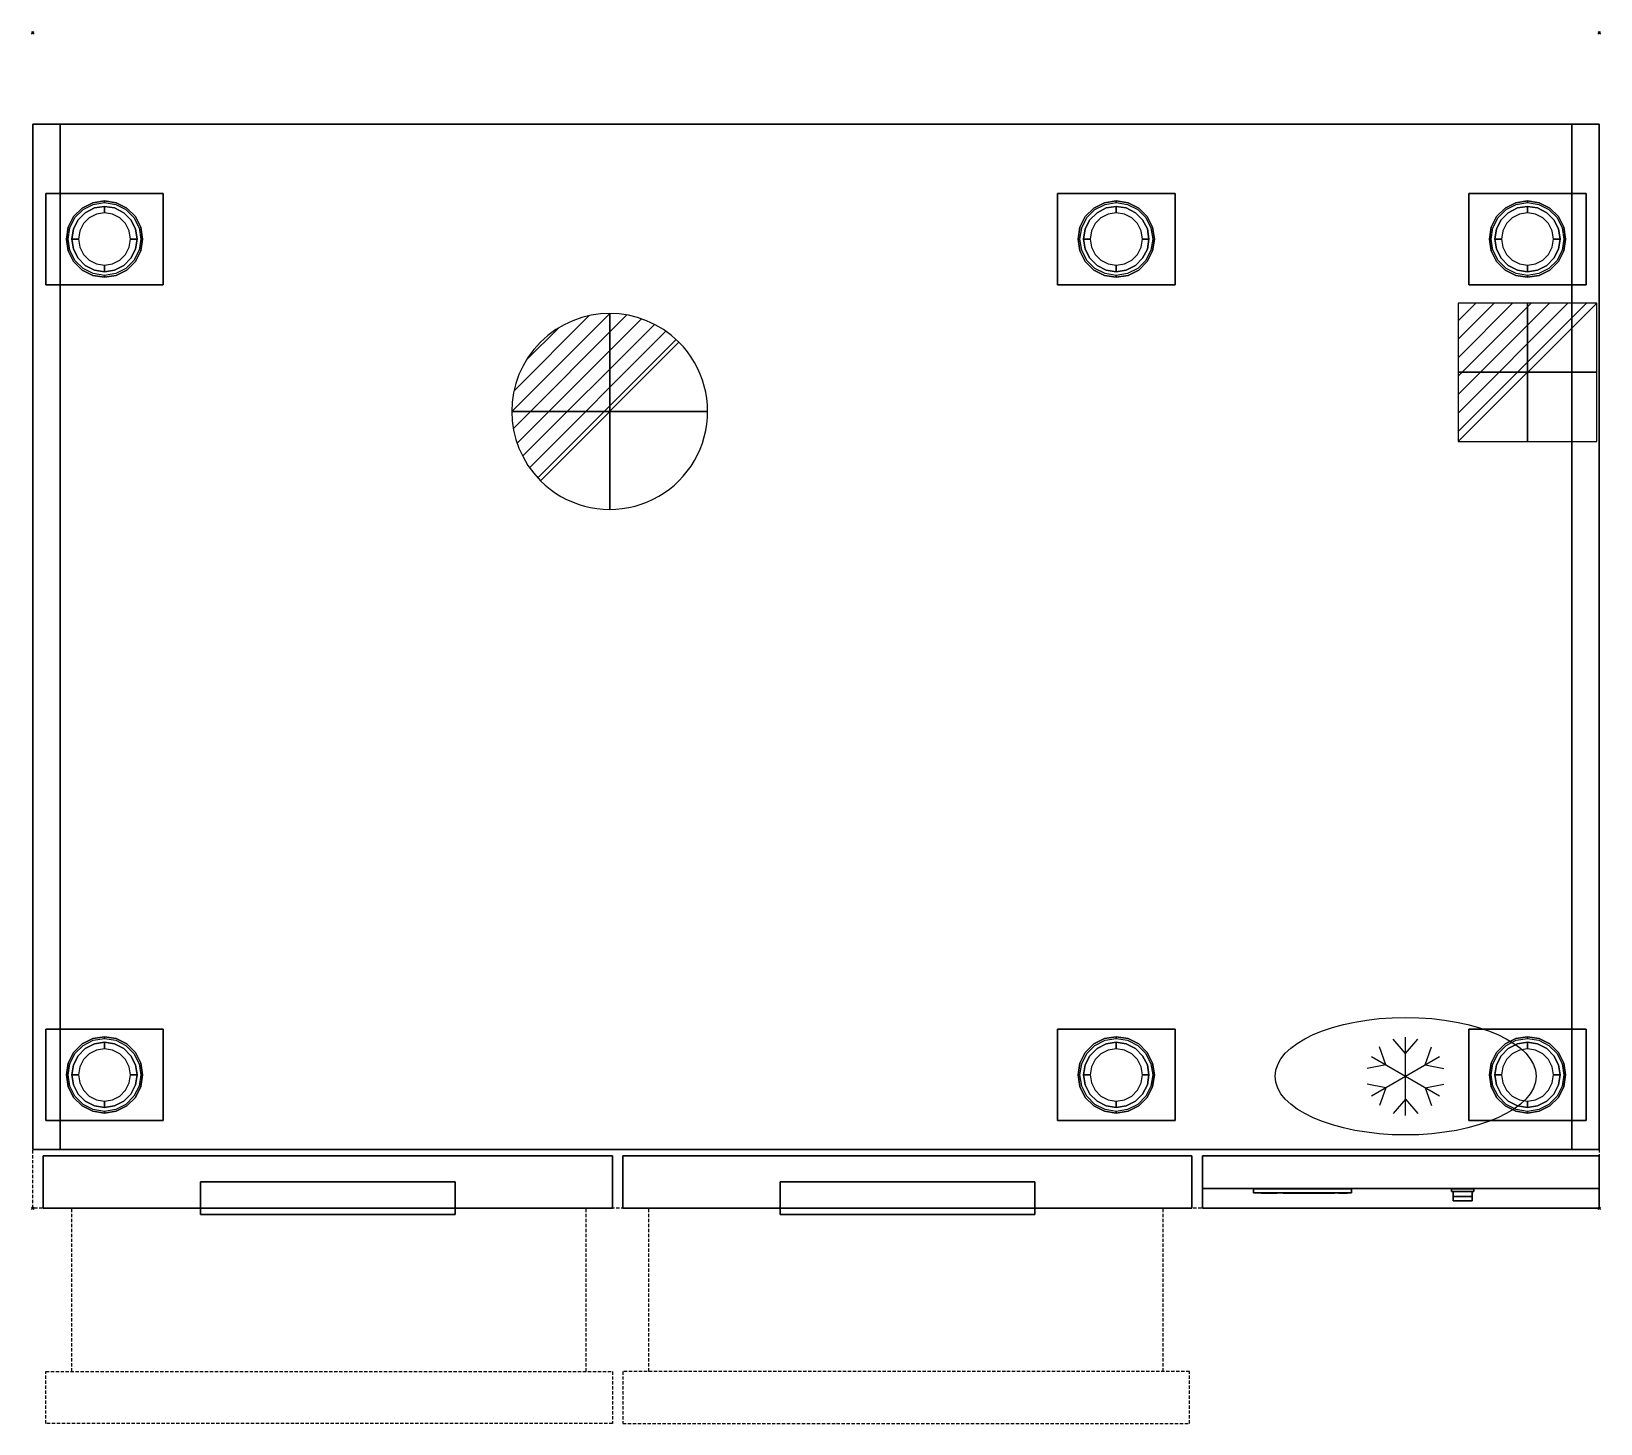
# Model space of a CAD drawing. Extents: x -1 to 1201, y -1065 to 1.
import ezdxf

# ---------------------------------------------------------------- set-up
doc = ezdxf.new("R2010")
doc.units = 0
doc.header["$PDMODE"] = 35
doc.linetypes.add('NASCOSTA', pattern=[0.381, 0.254, -0.127])
doc.layers.get('0').update_dxf_attribs({"lineweight": 13})
for name, color, linetype in [('IQ_200_2D', 1, 'Continuous'), ('IQ_200_3D', 1, 'Continuous'), ('IQ_204_2D', 7, 'Continuous'), ('IQ_204_3D', 7, 'Continuous'), ('IQ_BLUE_3D', 5, 'Continuous'), ('IQ_CON_DRAIN_INT', 7, 'Continuous'), ('IQ_CON_ELECTRICITY_INT', 7, 'Continuous'), ('IQ_GREEN_3D', 3, 'Continuous'), ('IQ_INS_3D', 3, 'Continuous'), ('IQ_RED_3D', 1, 'Continuous')]:
    doc.layers.add(name, color=color, linetype=linetype)

# ---------------------------------------------------------------- blocks, each defined once
blk = doc.blocks.new('ZNS-MC-BASECONTRPAN')
at = {"layer": 'IQ_200_3D'}
blk.add_3dface([(0, 0, -85), (0, 0, 0), (304, 0, 0), (304, 0, -85)], dxfattribs=at)
at = {"layer": 'IQ_BLUE_3D', "ltscale": 0.7}
blk.add_3dface([(45, -3.6, -29.6), (57.2, -3.6, -29.6), (57.2, -3.6, -40), (45, -3.6, -40)], dxfattribs=at)
at = {"layer": 'IQ_GREEN_3D', "ltscale": 0.7}
blk.add_3dface([(104.1, -3.6, -31), (111.1, -3.6, -31), (111.1, -3.6, -39), (104.1, -3.6, -39)], dxfattribs=at)
at = {"layer": 'IQ_RED_3D', "ltscale": 0.7}
blk.add_3dface([(61.9, -3.6, -30.1), (101.1, -3.6, -30.1), (101.1, -3.6, -40), (61.9, -3.6, -40)], dxfattribs=at)
at = {"layer": 'IQ_RED_3D'}
for points, invisible_edges in [([(192.1, -6.1, -35), (192.1, -2.2, -35), (192.1, -2.2, -23.8), (192.1, -9.3, -23.8)], 1), ([(192.1, -2.2, -35), (206.5, -2.2, -35), (206.5, -2.2, -23.8), (192.1, -2.2, -23.8)], 1), ([(192.1, -6.1, -35), (206.5, -6.1, -35), (206.5, -2.2, -35), (192.1, -2.2, -35)], 15), ([(192.1, -6.1, -46.2), (192.1, -2.2, -46.2), (192.1, -2.2, -35), (192.1, -6.1, -35)], 4), ([(192.1, -2.2, -46.2), (206.5, -2.2, -46.2), (206.5, -2.2, -35), (192.1, -2.2, -35)], 4), ([(192.1, -6.1, -35), (192.1, -2.2, -35), (206.5, -2.2, -35), (206.5, -6.1, -35)], 15), ([(192.1, -6.1, -35), (192.1, -9.3, -23.8), (206.5, -9.3, -23.8), (206.5, -6.1, -35)], 8), ([(192.1, -6.1, -46.2), (192.1, -6.1, -35), (206.5, -6.1, -35), (206.5, -6.1, -46.2)], 2), ([(206.5, -6.1, -35), (206.5, -9.3, -23.8), (206.5, -2.2, -23.8), (206.5, -2.2, -35)], 8), ([(206.5, -6.1, -46.2), (206.5, -6.1, -35), (206.5, -2.2, -35), (206.5, -2.2, -46.2)], 2)]:
    blk.add_3dface(points, dxfattribs=dict(at, invisible_edges=invisible_edges))
for points in [[(192.1, -9.3, -23.8), (192.1, -2.2, -23.8), (206.5, -2.2, -23.8), (206.5, -9.3, -23.8)], [(192.1, -6.1, -46.2), (206.5, -6.1, -46.2), (206.5, -2.2, -46.2), (192.1, -2.2, -46.2)]]:
    blk.add_3dface(points, dxfattribs=at)
at = {"layer": 'IQ_204_3D', "ltscale": 0.7}
mesh = blk.add_polyface(dxfattribs=at)
corners = [(39.1, -3.3, -47.5), (114.1, -3.3, -47.5), (114.1, -0.3, -47.5), (39.1, -0.3, -47.5), (39.1, -3.3, -22.5), (114.1, -3.3, -22.5), (114.1, -0.3, -22.5), (39.1, -0.3, -22.5)]
mesh.append_faces([[corners[k] for k in face] for face in [(0, 3, 2, 1), (4, 5, 6, 7), (0, 1, 5, 4), (3, 7, 6, 2), (0, 4, 7, 3), (1, 2, 6, 5)]])
at = {"layer": 'IQ_204_3D'}
mesh = blk.add_polyface(dxfattribs=at)
corners = [(190.8, -2.2, -47.5), (190.8, -2.2, -22.5), (190.8, -0.3, -22.5), (190.8, -0.3, -47.5), (207.8, -2.2, -47.5), (207.8, -2.2, -22.5), (207.8, -0.3, -22.5), (207.8, -0.3, -47.5)]
mesh.append_faces([[corners[k] for k in face] for face in [(0, 3, 2, 1), (4, 5, 6, 7), (0, 1, 5, 4), (3, 7, 6, 2), (0, 4, 7, 3), (1, 2, 6, 5)]])
blk = doc.blocks.new('ZNS-MC-BASEREFUNIT')
at = {"layer": 'IQ_200_3D'}
for points in [[(0, 70, 155), (0, 70, 600), (304, 70, 600), (304, 70, 155)], [(0, 70, 600), (0, 30, 600), (304, 30, 600), (304, 70, 600)], [(0, 30, 155), (0, 70, 155), (304, 70, 155), (304, 30, 155)], [(304, 30, 500), (0, 30, 500), (0, 45, 500), (304, 45, 500)], [(0, 45, 500), (0, 45, 585), (304, 45, 585), (304, 45, 500)], [(0, 30, 585), (0, 45, 585), (304, 45, 585), (304, 30, 585)], [(0, 30, 500), (0, 30, 155), (304, 30, 155), (304, 30, 500)], [(304, 30, 600), (0, 30, 600), (0, 30, 585), (304, 30, 585)]]:
    blk.add_3dface(points, dxfattribs=at)
for points, invisible_edges in [([(0, 45, 585), (0, 70, 600), (0, 70, 155), (0, 45, 500)], 5), ([(0, 45, 500), (0, 30, 500), (0, 30, 155), (0, 70, 155)], 8), ([(0, 70, 600), (0, 45, 585), (0, 30, 585), (0, 30, 600)], 1), ([(304, 45, 585), (304, 70, 600), (304, 70, 155), (304, 45, 500)], 5), ([(304, 45, 500), (304, 30, 500), (304, 30, 155), (304, 70, 155)], 8), ([(304, 70, 600), (304, 45, 585), (304, 30, 585), (304, 30, 600)], 1)]:
    blk.add_3dface(points, dxfattribs=dict(at, invisible_edges=invisible_edges))
blk = doc.blocks.new('*X5')
at = {"color": 0}
for p, q in [((286.774344, 2204.447934), (296.618251, 2214.291842)), ((286.774344, 2205.862148), (295.204037, 2214.291842)), ((286.774344, 2207.276361), (293.789824, 2214.291842)), ((286.774344, 2208.690575), (292.37561, 2214.291842)), ((286.774344, 2210.104788), (290.961397, 2214.291842)), ((286.774344, 2211.519002), (289.547183, 2214.291842)), ((286.774344, 2212.933216), (288.13297, 2214.291842))]:
    blk.add_line(p, q, dxfattribs=at)
blk = doc.blocks.new('ELECTRICITY')
for p, q in [((2.121, 2.121), (-2.121, 2.121)), ((-2.121, 2.121), (-2.121, -2.121)), ((-2.121, -2.121), (2.121, 2.121)), ((2.121, -2.121), (2.121, 2.121)), ((-2.121, -2.121), (2.121, -2.121))]:
    blk.add_line(p, q)
at = {"extrusion": (-1, 0, 0)}
for p, q in [((0, -2.121, 2.121), (0, 2.121, 2.121)), ((0, 2.121, -2.121), (0, -2.121, -2.121)), ((0, 2.121, 2.121), (0, 2.121, -2.121)), ((0, 2.121, -2.121), (0, -2.121, 2.121)), ((0, -2.121, -2.121), (0, -2.121, 2.121))]:
    blk.add_line(p, q, dxfattribs=at)
at = {"extrusion": (0, -1, 0)}
for p, q in [((2.121, 0, 2.121), (-2.121, 0, 2.121)), ((-2.121, 0, -2.121), (2.121, 0, -2.121)), ((-2.121, 0, 2.121), (-2.121, 0, -2.121)), ((-2.121, 0, -2.121), (2.121, 0, 2.121)), ((2.121, 0, -2.121), (2.121, 0, 2.121))]:
    blk.add_line(p, q, dxfattribs=at)
at = {"xscale": 0.4000000000000909, "yscale": 0.4000000000000909, "zscale": 0.4000000000000909}
blk.add_blockref('*X5', (-116.831, -883.595), dxfattribs=at)
at = {"extrusion": (-1, 0, 0), "xscale": 0.3999999999999773, "yscale": 0.3999999999999773, "zscale": 0.3999999999999773}
blk.add_blockref('*X5', (-116.831, -883.595), dxfattribs=at)
at = {"extrusion": (0, -1, 0), "xscale": 0.4000000000000909, "yscale": 0.4000000000000909, "zscale": 0.4000000000000909}
blk.add_blockref('*X5', (-116.831, -883.595), dxfattribs=at)
blk = doc.blocks.new('*X6')
at = {"color": 0}
for p, q in [((313.99, 2209.04), (321.51, 2216.55)), ((314.11, 2207.74), (322.8, 2216.44)), ((314.16, 2210.62), (319.93, 2216.39)), ((314.4, 2206.62), (323.93, 2216.15)), ((314.82, 2205.62), (324.92, 2215.72)), ((315.1, 2212.98), (317.57, 2215.44)), ((315.35, 2204.74), (325.8, 2215.19)), ((315.99, 2203.96), (326.58, 2214.56))]:
    blk.add_line(p, q, dxfattribs=at)
blk = doc.blocks.new('DRAIN')
blk.add_line((-2.121, -2.121), (2.121, 2.121))
at = {"extrusion": (-1, 0, 0)}
blk.add_line((0, 2.121, -2.121), (0, -2.121, 2.121), dxfattribs=at)
at = {"extrusion": (0, -1, 0)}
blk.add_line((-2.121, 0, -2.121), (2.121, 0, 2.121), dxfattribs=at)
for start, end in [(45, 225), (225, 45)]:
    blk.add_arc((0, 0), 3, start, end)
at = {"extrusion": (-1, 0, 0)}
for start, end in [(45, 225), (225, 45)]:
    blk.add_arc((0, 0), 3, start, end, dxfattribs=at)
at = {"extrusion": (0, -1, 0)}
for start, end in [(45, 225), (225, 45)]:
    blk.add_arc((0, 0), 3, start, end, dxfattribs=at)
at = {"xscale": 0.4000000000000909, "yscale": 0.4000000000000909, "zscale": 0.4000000000000909}
blk.add_blockref('*X6', (-128.597, -883.621), dxfattribs=at)
at = {"extrusion": (-1, 0, 0), "xscale": 0.3999999999999773, "yscale": 0.3999999999999773, "zscale": 0.3999999999999773}
blk.add_blockref('*X6', (-128.597, -883.621), dxfattribs=at)
at = {"extrusion": (0, -1, 0), "xscale": 0.4000000000000909, "yscale": 0.4000000000000909, "zscale": 0.4000000000000909}
blk.add_blockref('*X6', (-128.597, -883.621), dxfattribs=at)
blk = doc.blocks.new('PQ-MC-LEG200')
at = {"layer": 'IQ_200_3D'}
for points in [[(-45, -35, 198), (-45, 35, 198), (45, 35, 198), (45, -35, 198)], [(-45, -35, 200), (45, -35, 200), (45, 35, 200), (-45, 35, 200)], [(-45, 35, 198), (-45, 35, 200), (45, 35, 200), (45, 35, 198)], [(-45, -35, 198), (-45, -35, 200), (-45, 35, 200), (-45, 35, 198)], [(45, -35, 198), (45, 35, 198), (45, 35, 200), (45, -35, 200)], [(-45, -35, 198), (45, -35, 198), (45, -35, 200), (-45, -35, 200)]]:
    blk.add_3dface(points, dxfattribs=at)
for points, invisible_edges in [([(-17.2, 23.7, 198), (-17.2, 23.7, 71), (-9, 27.8, 71), (-9, 27.8, 198)], 5), ([(-17.2, 23.7, 71), (-16.4, 22.6, 66), (-8.6, 26.5, 66), (-9, 27.8, 71)], 5), ([(-9, 27.8, 198), (-9, 27.8, 71), (0, 29.2, 71), (0, 29.2, 198)], 1), ([(-9, 27.8, 71), (-8.6, 26.5, 66), (0, 27.9, 66), (0, 29.2, 71)], 1), ([(0, 25, 66), (0, 25, 5), (-7.7, 23.8, 5), (-7.7, 23.8, 66)], 4), ([(0, 25, 5), (0, 23.5, 1.5), (-7.3, 22.4, 1.5), (-7.7, 23.8, 5)], 6), ([(0, 29.2, 198), (0, 29.2, 71), (9, 27.8, 71), (9, 27.8, 198)], 4), ([(0, 29.2, 71), (0, 27.9, 66), (8.6, 26.5, 66), (9, 27.8, 71)], 4), ([(7.7, 23.8, 66), (7.7, 23.8, 5), (0, 25, 5), (0, 25, 66)], 1), ([(7.7, 23.8, 5), (7.3, 22.4, 1.5), (0, 23.5, 1.5), (0, 25, 5)], 3), ([(9, 27.8, 71), (8.6, 26.5, 66), (16.4, 22.6, 66), (17.2, 23.7, 71)], 5), ([(9, 27.8, 198), (9, 27.8, 71), (17.2, 23.7, 71), (17.2, 23.7, 198)], 5), ([(-27.8, 9, 198), (-27.8, 9, 71), (-23.7, 17.2, 71), (-23.7, 17.2, 198)], 5), ([(-27.8, 9, 71), (-26.5, 8.6, 66), (-22.6, 16.4, 66), (-23.7, 17.2, 71)], 5), ([(-20.2, 14.7, 66), (-20.2, 14.7, 5), (-23.8, 7.7, 5), (-23.8, 7.7, 66)], 5), ([(-20.2, 14.7, 5), (-19, 13.8, 1.5), (-22.4, 7.3, 1.5), (-23.8, 7.7, 5)], 7), ([(-23.7, 17.2, 198), (-23.7, 17.2, 71), (-17.2, 23.7, 71), (-17.2, 23.7, 198)], 5), ([(-23.7, 17.2, 71), (-22.6, 16.4, 66), (-16.4, 22.6, 66), (-17.2, 23.7, 71)], 5), ([(-19, 13.8, 1.5), (-16.2, 11.8), (-19, 6.2), (-22.4, 7.3, 1.5)], 13), ([(-14.7, 20.2, 66), (-14.7, 20.2, 5), (-20.2, 14.7, 5), (-20.2, 14.7, 66)], 5), ([(-14.7, 20.2, 5), (-13.8, 19, 1.5), (-19, 13.8, 1.5), (-20.2, 14.7, 5)], 7), ([(-13.8, 19, 1.5), (-11.8, 16.2), (-16.2, 11.8), (-19, 13.8, 1.5)], 13), ([(-7.7, 23.8, 66), (-7.7, 23.8, 5), (-14.7, 20.2, 5), (-14.7, 20.2, 66)], 5), ([(-7.7, 23.8, 5), (-7.3, 22.4, 1.5), (-13.8, 19, 1.5), (-14.7, 20.2, 5)], 7), ([(-7.3, 22.4, 1.5), (-6.2, 19), (-11.8, 16.2), (-13.8, 19, 1.5)], 13), ([(0, 23.5, 1.5), (0, 20), (-6.2, 19), (-7.3, 22.4, 1.5)], 12), ([(7.3, 22.4, 1.5), (6.2, 19), (0, 20), (0, 23.5, 1.5)], 9), ([(13.8, 19, 1.5), (11.8, 16.2), (6.2, 19), (7.3, 22.4, 1.5)], 13), ([(14.7, 20.2, 5), (13.8, 19, 1.5), (7.3, 22.4, 1.5), (7.7, 23.8, 5)], 7), ([(14.7, 20.2, 66), (14.7, 20.2, 5), (7.7, 23.8, 5), (7.7, 23.8, 66)], 5), ([(19, 13.8, 1.5), (16.2, 11.8), (11.8, 16.2), (13.8, 19, 1.5)], 13), ([(20.2, 14.7, 5), (19, 13.8, 1.5), (13.8, 19, 1.5), (14.7, 20.2, 5)], 7), ([(20.2, 14.7, 66), (20.2, 14.7, 5), (14.7, 20.2, 5), (14.7, 20.2, 66)], 5), ([(22.4, 7.3, 1.5), (19, 6.2), (16.2, 11.8), (19, 13.8, 1.5)], 13), ([(17.2, 23.7, 71), (16.4, 22.6, 66), (22.6, 16.4, 66), (23.7, 17.2, 71)], 5), ([(17.2, 23.7, 198), (17.2, 23.7, 71), (23.7, 17.2, 71), (23.7, 17.2, 198)], 5), ([(23.8, 7.7, 5), (22.4, 7.3, 1.5), (19, 13.8, 1.5), (20.2, 14.7, 5)], 7), ([(23.8, 7.7, 66), (23.8, 7.7, 5), (20.2, 14.7, 5), (20.2, 14.7, 66)], 5), ([(23.7, 17.2, 71), (22.6, 16.4, 66), (26.5, 8.6, 66), (27.8, 9, 71)], 5), ([(23.7, 17.2, 198), (23.7, 17.2, 71), (27.8, 9, 71), (27.8, 9, 198)], 5), ([(-29.2, 0, 198), (-29.2, 0, 71), (-27.8, 9, 71), (-27.8, 9, 198)], 4), ([(-29.2, 0, 71), (-27.9, 0, 66), (-26.5, 8.6, 66), (-27.8, 9, 71)], 4), ([(-27.8, -9, 198), (-27.8, -9, 71), (-29.2, 0, 71), (-29.2, 0, 198)], 1), ([(-27.8, -9, 71), (-26.5, -8.6, 66), (-27.9, 0, 66), (-29.2, 0, 71)], 1), ([(-23.8, 7.7, 66), (-23.8, 7.7, 5), (-25, 0, 5), (-25, 0, 66)], 1), ([(-23.8, 7.7, 5), (-22.4, 7.3, 1.5), (-23.5, 0, 1.5), (-25, 0, 5)], 3), ([(-25, 0, 66), (-25, 0, 5), (-23.8, -7.7, 5), (-23.8, -7.7, 66)], 4), ([(-25, 0, 5), (-23.5, 0, 1.5), (-22.4, -7.3, 1.5), (-23.8, -7.7, 5)], 6), ([(-22.4, 7.3, 1.5), (-19, 6.2), (-20, 0), (-23.5, 0, 1.5)], 9), ([(-23.5, 0, 1.5), (-20, 0), (-19, -6.2), (-22.4, -7.3, 1.5)], 12), ([(23.5, 0, 1.5), (20, 0), (19, 6.2), (22.4, 7.3, 1.5)], 12), ([(22.4, -7.3, 1.5), (19, -6.2), (20, 0), (23.5, 0, 1.5)], 9), ([(25, 0, 5), (23.5, 0, 1.5), (22.4, 7.3, 1.5), (23.8, 7.7, 5)], 6), ([(23.8, -7.7, 5), (22.4, -7.3, 1.5), (23.5, 0, 1.5), (25, 0, 5)], 3), ([(25, 0, 66), (25, 0, 5), (23.8, 7.7, 5), (23.8, 7.7, 66)], 4), ([(23.8, -7.7, 66), (23.8, -7.7, 5), (25, 0, 5), (25, 0, 66)], 1), ([(27.8, 9, 71), (26.5, 8.6, 66), (27.9, 0, 66), (29.2, 0, 71)], 1), ([(29.2, 0, 71), (27.9, 0, 66), (26.5, -8.6, 66), (27.8, -9, 71)], 4), ([(27.8, 9, 198), (27.8, 9, 71), (29.2, 0, 71), (29.2, 0, 198)], 1), ([(29.2, 0, 198), (29.2, 0, 71), (27.8, -9, 71), (27.8, -9, 198)], 4), ([(-23.7, -17.2, 71), (-22.6, -16.4, 66), (-26.5, -8.6, 66), (-27.8, -9, 71)], 5), ([(-23.7, -17.2, 198), (-23.7, -17.2, 71), (-27.8, -9, 71), (-27.8, -9, 198)], 5), ([(-23.8, -7.7, 5), (-22.4, -7.3, 1.5), (-19, -13.8, 1.5), (-20.2, -14.7, 5)], 7), ([(-23.8, -7.7, 66), (-23.8, -7.7, 5), (-20.2, -14.7, 5), (-20.2, -14.7, 66)], 5), ([(-22.4, -7.3, 1.5), (-19, -6.2), (-16.2, -11.8), (-19, -13.8, 1.5)], 13), ([(-19, -13.8, 1.5), (-16.2, -11.8), (-11.8, -16.2), (-13.8, -19, 1.5)], 13), ([(13.8, -19, 1.5), (11.8, -16.2), (16.2, -11.8), (19, -13.8, 1.5)], 13), ([(19, -13.8, 1.5), (16.2, -11.8), (19, -6.2), (22.4, -7.3, 1.5)], 13), ([(20.2, -14.7, 5), (19, -13.8, 1.5), (22.4, -7.3, 1.5), (23.8, -7.7, 5)], 7), ([(20.2, -14.7, 66), (20.2, -14.7, 5), (23.8, -7.7, 5), (23.8, -7.7, 66)], 5), ([(27.8, -9, 71), (26.5, -8.6, 66), (22.6, -16.4, 66), (23.7, -17.2, 71)], 5), ([(27.8, -9, 198), (27.8, -9, 71), (23.7, -17.2, 71), (23.7, -17.2, 198)], 5), ([(-17.2, -23.7, 71), (-16.4, -22.6, 66), (-22.6, -16.4, 66), (-23.7, -17.2, 71)], 5), ([(-17.2, -23.7, 198), (-17.2, -23.7, 71), (-23.7, -17.2, 71), (-23.7, -17.2, 198)], 5), ([(-20.2, -14.7, 5), (-19, -13.8, 1.5), (-13.8, -19, 1.5), (-14.7, -20.2, 5)], 7), ([(-20.2, -14.7, 66), (-20.2, -14.7, 5), (-14.7, -20.2, 5), (-14.7, -20.2, 66)], 5), ([(-9, -27.8, 71), (-8.6, -26.5, 66), (-16.4, -22.6, 66), (-17.2, -23.7, 71)], 5), ([(-9, -27.8, 198), (-9, -27.8, 71), (-17.2, -23.7, 71), (-17.2, -23.7, 198)], 5), ([(-14.7, -20.2, 5), (-13.8, -19, 1.5), (-7.3, -22.4, 1.5), (-7.7, -23.8, 5)], 7), ([(-14.7, -20.2, 66), (-14.7, -20.2, 5), (-7.7, -23.8, 5), (-7.7, -23.8, 66)], 5), ([(-13.8, -19, 1.5), (-11.8, -16.2), (-6.2, -19), (-7.3, -22.4, 1.5)], 13), ([(-7.7, -23.8, 5), (-7.3, -22.4, 1.5), (0, -23.5, 1.5), (0, -25, 5)], 3), ([(-7.7, -23.8, 66), (-7.7, -23.8, 5), (0, -25, 5), (0, -25, 66)], 1), ([(-7.3, -22.4, 1.5), (-6.2, -19), (0, -20), (0, -23.5, 1.5)], 9), ([(0, -23.5, 1.5), (0, -20), (6.2, -19), (7.3, -22.4, 1.5)], 12), ([(0, -25, 5), (0, -23.5, 1.5), (7.3, -22.4, 1.5), (7.7, -23.8, 5)], 6), ([(0, -25, 66), (0, -25, 5), (7.7, -23.8, 5), (7.7, -23.8, 66)], 4), ([(7.3, -22.4, 1.5), (6.2, -19), (11.8, -16.2), (13.8, -19, 1.5)], 13), ([(7.7, -23.8, 5), (7.3, -22.4, 1.5), (13.8, -19, 1.5), (14.7, -20.2, 5)], 7), ([(7.7, -23.8, 66), (7.7, -23.8, 5), (14.7, -20.2, 5), (14.7, -20.2, 66)], 5), ([(17.2, -23.7, 71), (16.4, -22.6, 66), (8.6, -26.5, 66), (9, -27.8, 71)], 5), ([(17.2, -23.7, 198), (17.2, -23.7, 71), (9, -27.8, 71), (9, -27.8, 198)], 5), ([(14.7, -20.2, 5), (13.8, -19, 1.5), (19, -13.8, 1.5), (20.2, -14.7, 5)], 7), ([(14.7, -20.2, 66), (14.7, -20.2, 5), (20.2, -14.7, 5), (20.2, -14.7, 66)], 5), ([(23.7, -17.2, 71), (22.6, -16.4, 66), (16.4, -22.6, 66), (17.2, -23.7, 71)], 5), ([(23.7, -17.2, 198), (23.7, -17.2, 71), (17.2, -23.7, 71), (17.2, -23.7, 198)], 5), ([(0, -29.2, 71), (0, -27.9, 66), (-8.6, -26.5, 66), (-9, -27.8, 71)], 4), ([(0, -29.2, 198), (0, -29.2, 71), (-9, -27.8, 71), (-9, -27.8, 198)], 4), ([(9, -27.8, 71), (8.6, -26.5, 66), (0, -27.9, 66), (0, -29.2, 71)], 1), ([(9, -27.8, 198), (9, -27.8, 71), (0, -29.2, 71), (0, -29.2, 198)], 1)]:
    blk.add_3dface(points, dxfattribs=dict(at, invisible_edges=invisible_edges))

msp = doc.modelspace()

# ---------------------------------------------------------------- linework, layer by layer
at = {"layer": 'IQ_200_2D', "color": 7, "linetype": 'NASCOSTA', "ltscale": 10}
msp.add_lwpolyline([(0, -70), (1200, -70), (1200, -900), (0, -900)], close=True, dxfattribs=at)
at = {"layer": 'IQ_200_3D'}
for points, invisible_edges in [([(0, -855, 650), (0, -855, 200), (0, -70, 200), (0, -70, 650)], 8), ([(21, -855, 605), (21, -855, 200), (21, -70, 200), (21, -70, 605)], 8), ([(1179, -855, 605), (1179, -855, 200), (1179, -70, 200), (1179, -70, 605)], 8), ([(1200, -855, 650), (1200, -855, 200), (1200, -70, 200), (1200, -70, 650)], 8), ([(128.5, -900, 565), (8, -900, 205), (444, -900, 205), (323.5, -900, 565)], 5), ([(8, -900, 650), (128.5, -900, 635), (128.5, -900, 565), (8, -900, 205)], 5), ([(8, -900, 650), (128.5, -900, 635), (323.5, -900, 635), (444, -900, 650)], 5), ([(444, -900, 650), (323.5, -900, 635), (323.5, -900, 565), (444, -900, 205)], 5), ([(767.5, -900, 565), (888, -900, 205), (452, -900, 205), (572.5, -900, 565)], 5), ([(888, -900, 650), (767.5, -900, 635), (572.5, -900, 635), (452, -900, 650)], 5), ([(452, -900, 650), (572.5, -900, 635), (572.5, -900, 565), (452, -900, 205)], 5), ([(888, -900, 650), (767.5, -900, 635), (767.5, -900, 565), (888, -900, 205)], 5)]:
    msp.add_3dface(points, dxfattribs=dict(at, invisible_edges=invisible_edges))
for points in [[(0, -70, 200), (21, -70, 200), (21, -70, 650), (0, -70, 650)], [(0, -855, 200), (21, -855, 200), (21, -70, 200), (0, -70, 200)], [(0, -70, 650), (1200, -70, 650), (1200, -855, 650), (0, -855, 650)], [(21, -70, 650), (1179, -70, 650), (1179, -70, 245), (21, -70, 245)], [(21, -70, 200), (1179, -70, 200), (1179, -70, 245), (21, -70, 245)], [(21, -855, 245), (1179, -855, 245), (1179, -70, 245), (21, -70, 245)], [(21, -855, 200), (1179, -855, 200), (1179, -70, 200), (21, -70, 200)], [(1179, -855, 605), (21, -855, 605), (21, -70, 605), (1179, -70, 605)], [(1179, -70, 200), (1200, -70, 200), (1200, -70, 650), (1179, -70, 650)], [(1179, -855, 200), (1200, -855, 200), (1200, -70, 200), (1179, -70, 200)], [(21, -855, 200), (0, -855, 200), (0, -855, 650), (21, -855, 650)], [(8, -860, 205), (8, -860, 650), (444, -860, 650), (444, -860, 205)], [(8, -860, 650), (8, -900, 650), (444, -900, 650), (444, -860, 650)], [(8, -860, 650), (8, -900, 650), (8, -900, 205), (8, -860, 205)], [(8, -900, 205), (8, -860, 205), (444, -860, 205), (444, -900, 205)], [(21, -855, 200), (1179, -855, 200), (1179, -855, 245), (21, -855, 245)], [(21, -855, 605), (1179, -855, 605), (1179, -855, 650), (21, -855, 650)], [(444, -860, 650), (444, -900, 650), (444, -900, 205), (444, -860, 205)], [(888, -860, 205), (888, -860, 650), (452, -860, 650), (452, -860, 205)], [(888, -860, 650), (888, -900, 650), (452, -900, 650), (452, -860, 650)], [(452, -860, 650), (452, -900, 650), (452, -900, 205), (452, -860, 205)], [(888, -900, 205), (888, -860, 205), (452, -860, 205), (452, -900, 205)], [(888, -860, 650), (888, -900, 650), (888, -900, 205), (888, -860, 205)], [(1200, -855, 200), (1179, -855, 200), (1179, -855, 650), (1200, -855, 650)], [(128.5, -880, 599.6), (323.5, -880, 599.6), (323.5, -900, 565), (128.5, -900, 565)], [(128.5, -880, 599.6), (128.5, -900, 635), (323.5, -900, 635), (323.5, -880, 599.6)], [(128.5, -900, 635), (128.5, -900, 565), (128.5, -880, 599.6)], [(323.5, -900, 635), (323.5, -900, 565), (323.5, -880, 599.6)], [(767.5, -880, 599.6), (572.5, -880, 599.6), (572.5, -900, 565), (767.5, -900, 565)], [(767.5, -880, 599.6), (767.5, -900, 635), (572.5, -900, 635), (572.5, -880, 599.6)], [(572.5, -900, 635), (572.5, -900, 565), (572.5, -880, 599.6)], [(767.5, -900, 635), (767.5, -900, 565), (767.5, -880, 599.6)], [(128.5, -900, 635), (128.5, -905, 635), (323.5, -905, 635), (323.5, -900, 635)], [(323.5, -900, 605), (323.5, -905, 605), (128.5, -905, 605), (128.5, -900, 605)], [(128.5, -905, 605), (128.5, -900, 605), (128.5, -900, 635), (128.5, -905, 635)], [(323.5, -905, 635), (323.5, -900, 635), (323.5, -900, 605), (323.5, -905, 605)], [(767.5, -900, 635), (767.5, -905, 635), (572.5, -905, 635), (572.5, -900, 635)], [(572.5, -905, 635), (572.5, -900, 635), (572.5, -900, 605), (572.5, -905, 605)], [(572.5, -900, 605), (572.5, -905, 605), (767.5, -905, 605), (767.5, -900, 605)], [(767.5, -905, 605), (767.5, -900, 605), (767.5, -900, 635), (767.5, -905, 635)], [(128.5, -905, 635), (128.5, -905, 605), (323.5, -905, 605), (323.5, -905, 635)], [(767.5, -905, 635), (767.5, -905, 605), (572.5, -905, 605), (572.5, -905, 635)]]:
    msp.add_3dface(points, dxfattribs=at)
at = {"layer": 'IQ_204_2D'}
for p, q in [((1051.6, -829), (1051.6, -769)), ((1036.4, -790.3), (1031.7, -776.5)), ((1051.6, -781.5), (1042, -770.6)), ((1051.6, -781.5), (1061.1, -770.6)), ((1066.7, -790.3), (1071.4, -776.5)), ((1036.4, -790.3), (1022.2, -793.1)), ((1025.6, -814), (1077.6, -784)), ((1025.6, -784), (1077.6, -814)), ((1066.7, -790.3), (1081, -793.1)), ((1036.4, -807.8), (1022.2, -805)), ((1066.7, -807.8), (1081, -805)), ((1036.4, -807.8), (1031.7, -821.5)), ((1051.6, -816.5), (1042, -827.5)), ((1051.6, -816.5), (1061.1, -827.5)), ((1066.7, -807.8), (1071.4, -821.5))]:
    msp.add_line(p, q, dxfattribs=at)
at = {"layer": 'IQ_204_2D', "linetype": 'NASCOSTA', "ltscale": 10}
for p, q in [((30, -1025), (30, -900)), ((424, -1025), (424, -900)), ((472, -1025), (472, -900)), ((866, -1025), (866, -900))]:
    msp.add_line(p, q, dxfattribs=at)
for points in [[(10, -1025), (444, -1025), (444, -1065), (10, -1065), (10, -1025)], [(886, -1025), (452, -1025), (452, -1065), (886, -1065), (886, -1025)]]:
    msp.add_lwpolyline(points, dxfattribs=at)
at = {"layer": 'IQ_204_2D'}
msp.add_ellipse((1051.6, -799), major_axis=(-100, 0), ratio=0.45, dxfattribs=at)
at = {"layer": 'IQ_INS_3D'}
for p in [(0, 0), (1200, 0), (0, -900), (1200, -900)]:
    msp.add_point(p, dxfattribs=at)

# ---------------------------------------------------------------- block references
for name, p in [('PQ-MC-LEG200', (55, -158)), ('PQ-MC-LEG200', (830, -158)), ('PQ-MC-LEG200', (1145, -158)), ('PQ-MC-LEG200', (55, -798)), ('PQ-MC-LEG200', (830, -798)), ('PQ-MC-LEG200', (1145, -798)), ('ZNS-MC-BASEREFUNIT', (896, -930, 50)), ('ZNS-MC-BASECONTRPAN', (896, -885, 635))]:
    msp.add_blockref(name, p)
at = {"layer": 'IQ_CON_DRAIN_INT', "xscale": 25, "yscale": 25, "zscale": 25}
msp.add_blockref('DRAIN', (442, -290), dxfattribs=at)
at = {"layer": 'IQ_CON_ELECTRICITY_INT', "xscale": 25, "yscale": 25, "zscale": 25}
msp.add_blockref('ELECTRICITY', (1145, -260), dxfattribs=at)

doc.saveas('drawing.dxf')
